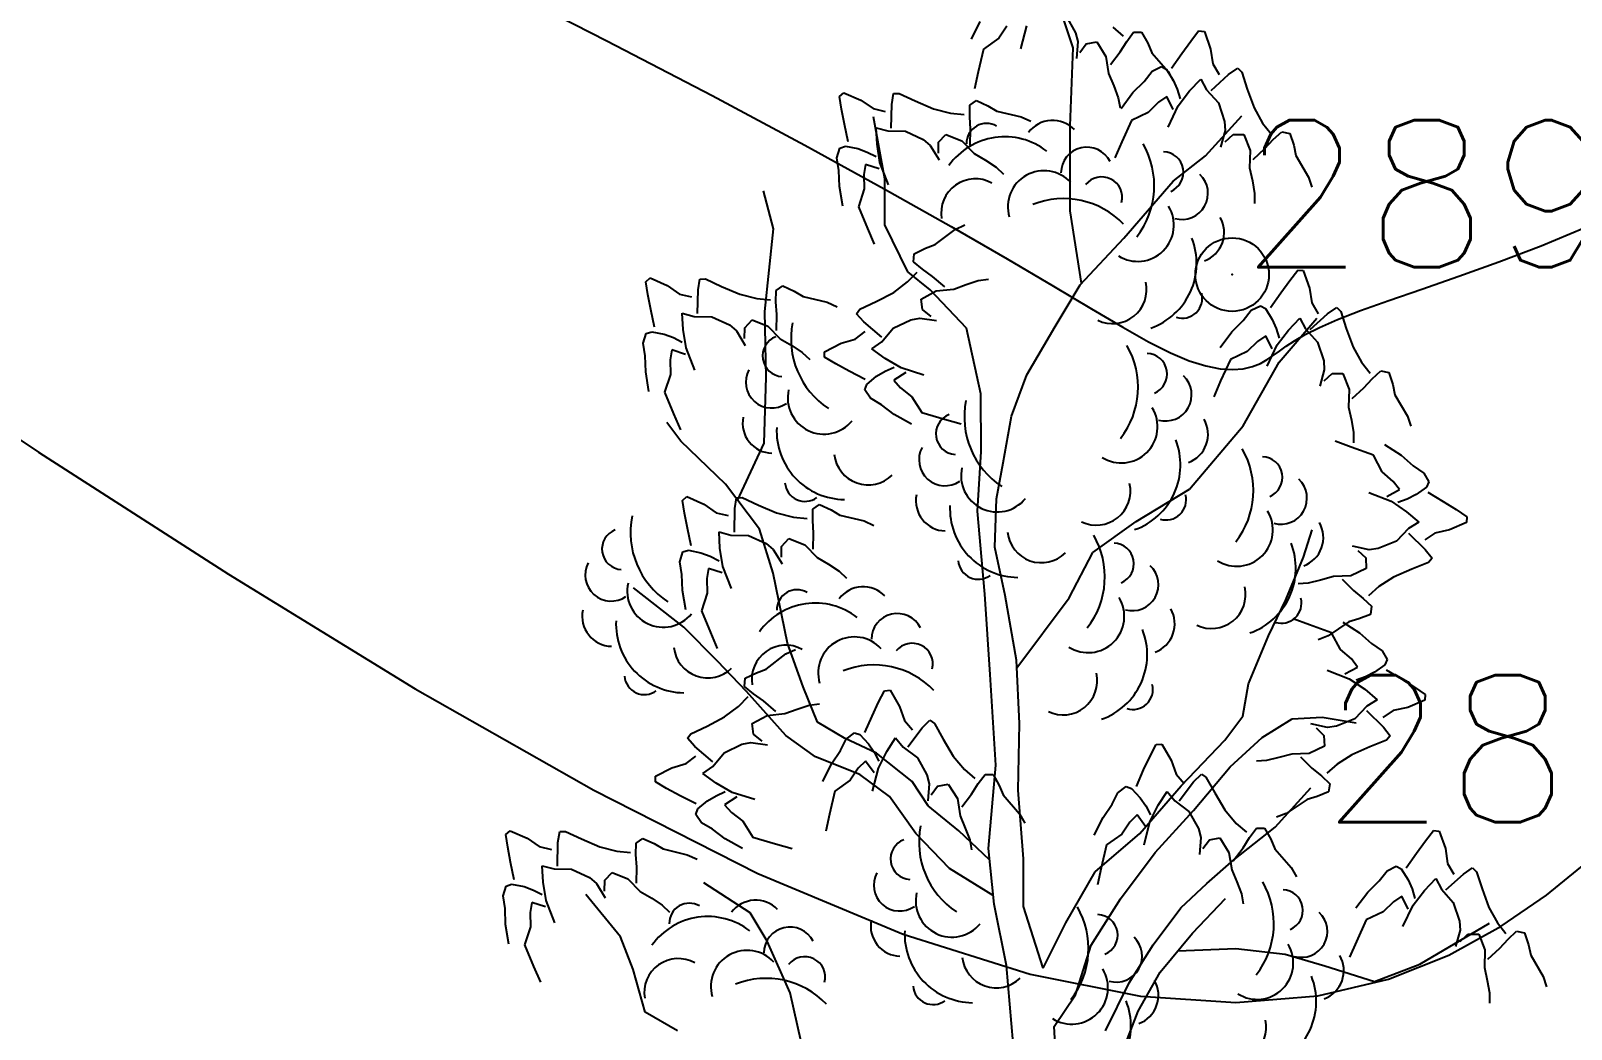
# Model space of a CAD drawing. Header units: millimetres. Extents: x 524954 to 526204, y 9523489 to 9524010.
# Drawn here: x 525861.98 to 525872.46, y 9523759.67 to 9523766.45 of the extents above; entities that cross this region are included whole.
import ezdxf
from ezdxf.enums import TextEntityAlignment as Align

# ---------------------------------------------------------------- set-up
doc = ezdxf.new("R2010")
doc.units = ezdxf.units.MM
doc.header["$PDMODE"] = 32
doc.header["$PDSIZE"] = 0.5
doc.linetypes.add('ACAD_ISO12W100', pattern=[21, 12, -3, 0, -3, 0, -3])
for name, color, linetype in [('Arbre', 34, 'ACAD_ISO12W100'), ('CN_01_00', 3, 'Continuous'), ('CN_02_00', 4, 'Continuous'), ('TopoAlt', 3, 'Continuous'), ('TOPOJIS', 7, 'Continuous')]:
    doc.layers.add(name, color=color, linetype=linetype)
doc.styles.add('Simplex 1.0', font='Simplex.shx', dxfattribs={"width": 0.99, "height": 1})

# ---------------------------------------------------------------- blocks, each defined once
blk = doc.blocks.new('TCPOINT M')
at = {"color": 0}
blk.add_point((0, 0), dxfattribs=at)
at = {"layer": 'TopoAlt', "style": 'Simplex 1.0', "width": 0.99}
blk.add_attdef('ALT', (0.15, 0.15), '', height=1, dxfattribs=at)
blk = doc.blocks.new('v088')
at = {"linetype": 'Continuous'}
for p, q in [((0.29, 11.722), (0.197, 12)), ((0.27, 11.193), (0.29, 11.722)), ((-0.991, 10.831), (-1.069, 11.252)), ((1.188, 10.988), (1.437, 11.261)), ((0.269, 10.614), (0.27, 11.193)), ((0.968, 10.816), (1.188, 10.988)), ((-0.991, 10.52), (-0.991, 10.831)), ((0.634, 10.429), (0.968, 10.816)), ((-1.749, 10.491), (-1.817, 10.751)), ((0.345, 10.122), (0.269, 10.614)), ((-1.806, 9.931), (-1.749, 10.491)), ((-0.835, 10.2), (-0.991, 10.52)), ((0.336, 10.112), (0.634, 10.429)), ((-0.683, 10.078), (-0.835, 10.2)), ((-0.435, 9.816), (-0.683, 10.078)), ((0.168, 9.829), (0.336, 10.112)), ((-1.797, 9.483), (-1.806, 9.931)), ((1.69, 9.587), (1.945, 9.885)), ((-0.339, 9.37), (-0.435, 9.816)), ((-0.025, 9.501), (0.168, 9.829)), ((1.444, 9.153), (1.69, 9.587)), ((-1.812, 9.035), (-1.797, 9.483)), ((-0.131, 9.219), (-0.025, 9.501)), ((-0.337, 8.979), (-0.339, 9.37)), ((-0.186, 8.901), (-0.131, 9.219)), ((-2.378, 9.048), (-2.474, 9.177)), ((1.08, 8.722), (1.444, 9.153)), ((-2.074, 8.756), (-2.378, 9.048)), ((-1.992, 8.647), (-1.812, 9.035)), ((-0.36, 8.574), (-0.337, 8.979)), ((-0.231, 8.658), (-0.186, 8.901)), ((-1.843, 8.45), (-2.074, 8.756)), ((0.718, 8.503), (1.08, 8.722)), ((-0.243, 8.328), (-0.231, 8.658)), ((-0.311, 8.009), (-0.36, 8.574)), ((0.424, 8.292), (0.718, 8.503)), ((-1.75, 8.153), (-1.843, 8.45)), ((1.855, 8.26), (1.913, 8.447)), ((-0.174, 8), (-0.243, 8.328)), ((0.262, 7.984), (0.424, 8.292)), ((1.736, 7.971), (1.855, 8.26)), ((-1.653, 7.676), (-1.75, 8.153)), ((-2.358, 7.786), (-2.7, 8.052)), ((-0.274, 7.463), (-0.311, 8.009)), ((-0.096, 7.56), (-0.174, 8)), ((-0.093, 7.509), (0.262, 7.984)), ((1.617, 7.726), (1.736, 7.971)), ((-2.129, 7.554), (-2.358, 7.786)), ((-1.547, 7.38), (-1.653, 7.676)), ((1.481, 7.4), (1.617, 7.726)), ((-1.932, 7.347), (-2.129, 7.554)), ((-0.075, 7.131), (-0.096, 7.56)), ((-0.237, 6.848), (-0.274, 7.463)), ((-1.665, 7.048), (-1.932, 7.347)), ((-1.449, 7.14), (-1.547, 7.38)), ((1.442, 7.181), (1.481, 7.4)), ((-1.266, 7.031), (-1.449, 7.14)), ((-0.084, 6.677), (-0.075, 7.131)), ((1.321, 7.017), (1.442, 7.181)), ((1.575, 7.035), (1.778, 7.163)), ((1.778, 7.163), (1.983, 7.174)), ((1.983, 7.174), (2.214, 7.135)), ((-1.463, 6.903), (-1.665, 7.048)), ((-1.047, 6.93), (-1.266, 7.031)), ((1.023, 6.706), (1.321, 7.017)), ((1.356, 6.837), (1.575, 7.035)), ((-0.806, 6.736), (-1.047, 6.93)), ((-1.162, 6.785), (-1.463, 6.903)), ((-0.287, 6.281), (-0.237, 6.848)), ((1.107, 6.54), (1.356, 6.837)), ((-0.96, 6.634), (-1.162, 6.785)), ((-0.697, 6.571), (-0.806, 6.736)), ((0.743, 6.383), (1.023, 6.706)), ((-0.78, 6.382), (-0.96, 6.634)), ((-0.049, 6.211), (-0.084, 6.677)), ((1.663, 6.427), (1.906, 6.693)), ((-0.488, 6.401), (-0.697, 6.571)), ((0.846, 6.255), (1.107, 6.54)), ((-0.279, 6.204), (-0.488, 6.401)), ((1.381, 6.204), (1.663, 6.427)), ((-0.551, 6.145), (-0.78, 6.382)), ((0.438, 6.122), (0.743, 6.383)), ((-0.248, 5.902), (-0.287, 6.281)), ((-0.049, 5.888), (-0.049, 6.211)), ((0.61, 5.939), (0.846, 6.255)), ((1.198, 6.044), (1.381, 6.204)), ((-0.254, 5.961), (-0.551, 6.145)), ((0.24, 5.776), (0.438, 6.122)), ((-1.907, 5.843), (-2.222, 6.048)), ((1.021, 5.879), (1.198, 6.044)), ((-2.787, 5.681), (-3.023, 5.969)), ((-0.165, 5.487), (-0.248, 5.902)), ((0.085, 5.468), (-0.049, 5.888)), ((0.411, 5.624), (0.61, 5.939)), ((0.834, 5.626), (1.021, 5.879)), ((1.1, 5.706), (1.325, 5.941)), ((-1.791, 5.652), (-1.907, 5.843)), ((0.085, 5.468), (0.24, 5.776)), ((2.646, 5.496), (3.119, 5.774)), ((-2.701, 5.459), (-2.787, 5.681)), ((0.881, 5.441), (1.1, 5.706)), ((-1.635, 5.301), (-1.791, 5.652)), ((0.306, 5.286), (0.411, 5.624)), ((0.671, 5.368), (0.834, 5.626)), ((1.001, 5.586), (1.394, 5.601)), ((1.394, 5.601), (1.731, 5.564)), ((1.731, 5.564), (2, 5.483)), ((-2.621, 5.169), (-2.701, 5.459)), ((-0.107, 4.829), (-0.165, 5.487)), ((2, 5.483), (2.338, 5.378)), ((2.338, 5.378), (2.646, 5.496)), ((0.51, 5.041), (0.671, 5.368)), ((0.731, 5.176), (0.881, 5.441)), ((-1.559, 4.967), (-1.635, 5.301)), ((0.161, 5.071), (0.306, 5.286)), ((-2.4, 5.043), (-2.621, 5.169)), ((0.619, 4.888), (0.731, 5.176)), ((0.172, 4.872), (0.161, 5.071))]:
    blk.add_line(p, q, dxfattribs=at)
at = {"color": 3, "linetype": 'Continuous'}
for p, q in [((0.24, 11.942), (0.305, 11.825)), ((-0.403, 11.78), (-0.344, 11.901)), ((-0.162, 11.869), (-0.217, 11.788)), ((-0.066, 11.715), (-0.025, 11.872)), ((0.56, 11.862), (0.63, 11.801)), ((1.089, 11.768), (1.142, 11.837)), ((1.142, 11.837), (1.181, 11.833)), ((-0.217, 11.788), (-0.32, 11.714)), ((0.305, 11.825), (0.32, 11.765)), ((0.32, 11.765), (0.311, 11.65)), ((0.334, 11.69), (0.378, 11.749)), ((0.378, 11.749), (0.45, 11.762)), ((0.45, 11.762), (0.511, 11.664)), ((0.608, 11.694), (0.653, 11.766)), ((0.653, 11.766), (0.699, 11.829)), ((0.699, 11.829), (0.754, 11.828)), ((0.754, 11.828), (0.796, 11.754)), ((0.796, 11.754), (0.824, 11.689)), ((1.027, 11.683), (1.089, 11.768)), ((1.181, 11.833), (1.223, 11.714)), ((-0.32, 11.714), (-0.357, 11.558)), ((0.511, 11.664), (0.53, 11.547)), ((0.542, 11.608), (0.608, 11.694)), ((0.824, 11.689), (0.934, 11.561)), ((0.958, 11.583), (1.027, 11.683)), ((1.223, 11.714), (1.239, 11.614)), ((-0.357, 11.558), (-0.382, 11.444)), ((0.53, 11.547), (0.565, 11.463)), ((0.773, 11.494), (0.827, 11.564)), ((0.827, 11.564), (0.889, 11.595)), ((0.889, 11.595), (0.923, 11.575)), ((0.923, 11.575), (0.969, 11.502)), ((0.934, 11.561), (0.97, 11.497)), ((1.227, 11.433), (1.346, 11.541)), ((1.239, 11.614), (1.281, 11.541)), ((1.346, 11.541), (1.408, 11.583)), ((1.408, 11.583), (1.435, 11.556)), ((1.435, 11.556), (1.473, 11.441)), ((-1.299, 11.392), (-1.27, 11.417)), ((-1.27, 11.417), (-1.154, 11.366)), ((0.565, 11.463), (0.596, 11.383)), ((0.615, 11.31), (0.696, 11.418)), ((0.696, 11.418), (0.773, 11.494)), ((0.969, 11.502), (0.996, 11.441)), ((0.996, 11.441), (1.016, 11.375)), ((1.004, 11.329), (1.081, 11.429)), ((1.081, 11.429), (1.158, 11.51)), ((1.158, 11.51), (1.196, 11.437)), ((1.196, 11.437), (1.277, 11.348)), ((1.473, 11.441), (1.519, 11.314)), ((-1.285, 11.305), (-1.299, 11.392)), ((-1.154, 11.366), (-1.07, 11.309)), ((-0.947, 11.176), (-0.943, 11.337)), ((-0.943, 11.337), (-0.932, 11.411)), ((-0.932, 11.411), (-0.894, 11.412)), ((-0.894, 11.412), (-0.784, 11.361)), ((-0.784, 11.361), (-0.66, 11.307)), ((-0.413, 11.333), (-0.367, 11.365)), ((-0.413, 11.254), (-0.413, 11.333)), ((-0.367, 11.365), (-0.29, 11.329)), ((-0.29, 11.329), (-0.229, 11.292)), ((0.596, 11.383), (0.609, 11.315)), ((0.869, 11.352), (0.8, 11.283)), ((0.927, 11.391), (0.869, 11.352)), ((0.969, 11.302), (0.927, 11.391)), ((0.935, 11.183), (1.004, 11.329)), ((1.277, 11.348), (1.319, 11.221)), ((1.519, 11.314), (1.577, 11.21)), ((-1.266, 11.203), (-1.285, 11.305)), ((-1.07, 11.309), (-0.988, 11.29)), ((-0.66, 11.307), (-0.544, 11.278)), ((-0.544, 11.278), (-0.452, 11.27)), ((-0.408, 11.17), (-0.413, 11.254)), ((-0.229, 11.292), (-0.065, 11.254)), ((-0.065, 11.254), (0.001, 11.223)), ((0.685, 11.229), (0.619, 11.083)), ((0.8, 11.283), (0.685, 11.229)), ((1.319, 11.221), (1.323, 11.16)), ((1.577, 11.21), (1.635, 11.137)), ((-1.241, 11.084), (-1.266, 11.203)), ((-1.05, 11.179), (-0.971, 11.157)), ((-1.044, 11.067), (-1.05, 11.179)), ((-0.971, 11.157), (-0.851, 11.155)), ((-0.851, 11.155), (-0.73, 11.098)), ((-0.626, 11.08), (-0.576, 11.133)), ((-0.576, 11.133), (-0.468, 11.09)), ((-0.41, 11.061), (-0.408, 11.17)), ((1.323, 11.16), (1.292, 11.048)), ((1.323, 11.083), (1.377, 11.133)), ((1.377, 11.133), (1.45, 11.133)), ((1.45, 11.133), (1.492, 11.025)), ((1.65, 11.098), (1.708, 11.152)), ((1.708, 11.152), (1.762, 11.141)), ((1.762, 11.141), (1.789, 11.06)), ((-1.317, 10.975), (-1.297, 11.041)), ((-1.297, 11.041), (-1.259, 11.053)), ((-1.259, 11.053), (-1.174, 11.037)), ((-1.174, 11.037), (-1.111, 11.014)), ((-1.111, 11.014), (-1.05, 10.983)), ((-1.024, 10.943), (-1.044, 11.067)), ((-0.73, 11.098), (-0.682, 11.059)), ((-0.682, 11.059), (-0.622, 10.96)), ((-0.626, 11.006), (-0.626, 11.08)), ((-0.468, 11.09), (-0.384, 11.005)), ((-0.384, 11.005), (-0.307, 10.958)), ((0.619, 11.083), (0.573, 10.975)), ((1.492, 11.025), (1.489, 10.906)), ((1.512, 10.964), (1.592, 11.037)), ((1.592, 11.037), (1.65, 11.098)), ((1.789, 11.06), (1.804, 10.991)), ((-1.303, 10.889), (-1.317, 10.975)), ((-1.122, 10.929), (-1.134, 10.861)), ((-1.029, 10.899), (-1.122, 10.929)), ((-0.966, 10.792), (-1.024, 10.943)), ((-0.307, 10.958), (-0.234, 10.911)), ((-0.234, 10.911), (-0.184, 10.864)), ((1.489, 10.906), (1.508, 10.818)), ((1.804, 10.991), (1.889, 10.844)), ((-1.3, 10.78), (-1.303, 10.889)), ((-1.134, 10.861), (-1.131, 10.763)), ((1.508, 10.818), (1.523, 10.733)), ((1.889, 10.844), (1.912, 10.775)), ((-1.277, 10.647), (-1.3, 10.78)), ((-1.131, 10.763), (-1.171, 10.642)), ((1.523, 10.733), (1.523, 10.664)), ((-1.171, 10.642), (-1.109, 10.494)), ((-1.109, 10.494), (-1.063, 10.387)), ((-0.648, 10.385), (-0.514, 10.488)), ((-0.514, 10.488), (-0.448, 10.519)), ((-0.715, 10.36), (-0.648, 10.385)), ((-0.796, 10.268), (-0.791, 10.323)), ((-0.735, 10.218), (-0.796, 10.268)), ((-0.791, 10.323), (-0.715, 10.36)), ((-0.836, 10.131), (-0.771, 10.198)), ((-0.666, 10.169), (-0.735, 10.218)), ((-0.583, 10.098), (-0.666, 10.169)), ((1.762, 10.142), (1.816, 10.212)), ((1.816, 10.212), (1.854, 10.208)), ((1.854, 10.208), (1.896, 10.089)), ((-2.616, 10.132), (-2.587, 10.158)), ((-2.603, 10.046), (-2.616, 10.132)), ((-2.587, 10.158), (-2.471, 10.107)), ((-2.471, 10.107), (-2.388, 10.049)), ((-2.264, 9.917), (-2.261, 10.077)), ((-2.261, 10.077), (-2.249, 10.151)), ((-2.249, 10.151), (-2.211, 10.152)), ((-2.211, 10.152), (-2.101, 10.101)), ((-2.101, 10.101), (-1.977, 10.047)), ((-1.731, 9.995), (-1.73, 10.074)), ((-1.73, 10.074), (-1.685, 10.105)), ((-1.685, 10.105), (-1.608, 10.069)), ((-1.608, 10.069), (-1.547, 10.033)), ((-1.051, 9.998), (-0.931, 10.06)), ((-0.931, 10.06), (-0.836, 10.131)), ((-0.743, 10.015), (-0.642, 10.071)), ((-0.642, 10.071), (-0.523, 10.083)), ((-0.523, 10.083), (-0.438, 10.113)), ((-0.438, 10.113), (-0.356, 10.14)), ((-0.356, 10.14), (-0.287, 10.149)), ((1.631, 9.958), (1.7, 10.058)), ((1.7, 10.058), (1.762, 10.142)), ((1.896, 10.089), (1.912, 9.989)), ((-2.583, 9.943), (-2.603, 10.046)), ((-2.388, 10.049), (-2.306, 10.03)), ((-1.977, 10.047), (-1.862, 10.018)), ((-1.862, 10.018), (-1.769, 10.01)), ((-1.725, 9.911), (-1.731, 9.995)), ((-1.547, 10.033), (-1.382, 9.994)), ((-1.382, 9.994), (-1.316, 9.963)), ((-1.161, 9.945), (-1.051, 9.998)), ((-0.734, 9.943), (-0.743, 10.015)), ((1.5, 9.939), (1.562, 9.969)), ((1.562, 9.969), (1.596, 9.95)), ((1.596, 9.95), (1.643, 9.877)), ((1.912, 9.989), (1.954, 9.915)), ((2.019, 9.915), (2.081, 9.958)), ((2.081, 9.958), (2.108, 9.931)), ((-2.558, 9.824), (-2.583, 9.943)), ((-2.368, 9.919), (-2.288, 9.897)), ((-2.362, 9.808), (-2.368, 9.919)), ((-2.288, 9.897), (-2.168, 9.895)), ((-2.168, 9.895), (-2.047, 9.839)), ((-1.943, 9.82), (-1.893, 9.873)), ((-1.893, 9.873), (-1.786, 9.83)), ((-1.728, 9.802), (-1.725, 9.911)), ((-1.184, 9.915), (-1.161, 9.945)), ((-1.134, 9.859), (-1.184, 9.915)), ((-1.012, 9.755), (-1.134, 9.859)), ((-0.934, 9.816), (-0.814, 9.874)), ((-0.814, 9.874), (-0.753, 9.886)), ((-0.753, 9.886), (-0.639, 9.87)), ((-0.677, 9.896), (-0.734, 9.943)), ((1.369, 9.792), (1.446, 9.869)), ((1.446, 9.869), (1.5, 9.939)), ((1.643, 9.877), (1.669, 9.815)), ((1.754, 9.804), (1.831, 9.885)), ((1.831, 9.885), (1.869, 9.812)), ((1.9, 9.808), (2.019, 9.915)), ((2.108, 9.931), (2.146, 9.815)), ((-2.634, 9.715), (-2.614, 9.781)), ((-2.614, 9.781), (-2.576, 9.793)), ((-2.576, 9.793), (-2.492, 9.777)), ((-2.492, 9.777), (-2.428, 9.754)), ((-2.428, 9.754), (-2.368, 9.723)), ((-2.342, 9.683), (-2.362, 9.808)), ((-2.047, 9.839), (-2, 9.799)), ((-2, 9.799), (-1.94, 9.7)), ((-1.944, 9.746), (-1.943, 9.82)), ((-1.786, 9.83), (-1.702, 9.745)), ((-1.702, 9.745), (-1.624, 9.699)), ((-1.289, 9.715), (-1.192, 9.743)), ((-1.192, 9.743), (-1.125, 9.794)), ((-1.011, 9.724), (-0.934, 9.816)), ((1.289, 9.685), (1.369, 9.792)), ((1.6, 9.765), (1.542, 9.727)), ((1.643, 9.677), (1.6, 9.765)), ((1.669, 9.815), (1.689, 9.75)), ((1.677, 9.704), (1.754, 9.804)), ((1.869, 9.812), (1.95, 9.723)), ((2.146, 9.815), (2.193, 9.689)), ((-2.621, 9.629), (-2.634, 9.715)), ((-2.439, 9.669), (-2.451, 9.601)), ((-2.346, 9.639), (-2.439, 9.669)), ((-2.283, 9.532), (-2.342, 9.683)), ((-1.624, 9.699), (-1.552, 9.652)), ((-1.552, 9.652), (-1.502, 9.604)), ((-1.402, 9.657), (-1.289, 9.715)), ((-1.401, 9.619), (-1.402, 9.657)), ((-1.079, 9.676), (-1.011, 9.724)), ((-0.989, 9.611), (-1.079, 9.676)), ((1.473, 9.658), (1.358, 9.604)), ((1.542, 9.727), (1.473, 9.658)), ((1.608, 9.558), (1.677, 9.704)), ((1.95, 9.723), (1.993, 9.596)), ((2.193, 9.689), (2.25, 9.585)), ((-2.617, 9.52), (-2.621, 9.629)), ((-2.451, 9.601), (-2.448, 9.503)), ((-1.325, 9.574), (-1.401, 9.619)), ((-1.233, 9.524), (-1.325, 9.574)), ((-0.88, 9.547), (-0.989, 9.611)), ((-0.989, 9.525), (-0.927, 9.553)), ((-0.726, 9.498), (-0.88, 9.547)), ((1.358, 9.604), (1.292, 9.458)), ((1.996, 9.535), (1.966, 9.423)), ((1.993, 9.596), (1.996, 9.535)), ((2.25, 9.585), (2.308, 9.512)), ((-2.595, 9.387), (-2.617, 9.52)), ((-2.448, 9.503), (-2.488, 9.382)), ((-1.125, 9.469), (-1.233, 9.524)), ((-1.128, 9.398), (-1.113, 9.435)), ((-1.113, 9.435), (-1.047, 9.49)), ((-1.047, 9.49), (-0.989, 9.525)), ((-0.848, 9.516), (-0.931, 9.463)), ((-0.931, 9.463), (-0.885, 9.411)), ((1.292, 9.458), (1.246, 9.35)), ((1.996, 9.458), (2.05, 9.508)), ((2.05, 9.508), (2.123, 9.508)), ((2.123, 9.508), (2.166, 9.4)), ((2.266, 9.412), (2.323, 9.473)), ((2.323, 9.473), (2.381, 9.527)), ((2.381, 9.527), (2.435, 9.515)), ((2.435, 9.515), (2.462, 9.435)), ((2.462, 9.435), (2.477, 9.365)), ((-2.488, 9.382), (-2.427, 9.234)), ((-1.089, 9.341), (-1.128, 9.398)), ((-1.014, 9.297), (-1.089, 9.341)), ((-0.885, 9.411), (-0.807, 9.351)), ((-0.807, 9.351), (-0.739, 9.244)), ((2.166, 9.4), (2.162, 9.281)), ((2.185, 9.338), (2.266, 9.412)), ((2.477, 9.365), (2.562, 9.219)), ((-2.427, 9.234), (-2.38, 9.127)), ((-0.927, 9.231), (-1.014, 9.297)), ((-0.81, 9.165), (-0.927, 9.231)), ((-0.739, 9.244), (-0.586, 9.198)), ((2.162, 9.281), (2.181, 9.192)), ((2.562, 9.219), (2.585, 9.15)), ((-0.586, 9.198), (-0.473, 9.166)), ((2.181, 9.192), (2.196, 9.108)), ((2.18, 9.009), (2.07, 9.048)), ((2.33, 8.953), (2.18, 9.009)), ((2.196, 9.108), (2.196, 9.038)), ((2.406, 9.027), (2.519, 8.953)), ((2.391, 8.841), (2.33, 8.953)), ((2.519, 8.953), (2.601, 8.881)), ((2.465, 8.776), (2.391, 8.841)), ((2.601, 8.881), (2.673, 8.832)), ((2.673, 8.832), (2.708, 8.773)), ((2.3, 8.701), (2.45, 8.641)), ((2.421, 8.673), (2.507, 8.721)), ((2.507, 8.721), (2.465, 8.776)), ((2.691, 8.737), (2.621, 8.686)), ((2.708, 8.773), (2.691, 8.737)), ((2.701, 8.703), (2.805, 8.64)), ((-2.366, 8.647), (-2.337, 8.672)), ((-2.353, 8.56), (-2.366, 8.647)), ((-2.337, 8.672), (-2.221, 8.621)), ((-2.221, 8.621), (-2.138, 8.563)), ((-2.014, 8.431), (-2.011, 8.592)), ((-2.011, 8.592), (-1.999, 8.665)), ((-1.999, 8.665), (-1.961, 8.666)), ((-1.961, 8.666), (-1.851, 8.615)), ((-1.851, 8.615), (-1.727, 8.562)), ((-1.481, 8.509), (-1.48, 8.588)), ((-1.48, 8.588), (-1.435, 8.619)), ((-1.435, 8.619), (-1.357, 8.583)), ((2.45, 8.641), (2.555, 8.57)), ((2.561, 8.655), (2.497, 8.632)), ((2.621, 8.686), (2.561, 8.655)), ((2.805, 8.64), (2.893, 8.584)), ((-2.333, 8.457), (-2.353, 8.56)), ((-2.138, 8.563), (-2.056, 8.544)), ((-1.727, 8.562), (-1.612, 8.532)), ((-1.612, 8.532), (-1.519, 8.524)), ((-1.475, 8.425), (-1.481, 8.509)), ((-1.357, 8.583), (-1.297, 8.547)), ((-1.297, 8.547), (-1.132, 8.508)), ((-1.132, 8.508), (-1.066, 8.477)), ((2.555, 8.57), (2.64, 8.498)), ((2.64, 8.498), (2.57, 8.455)), ((2.964, 8.496), (2.848, 8.446)), ((2.893, 8.584), (2.966, 8.534)), ((2.966, 8.534), (2.964, 8.496)), ((-2.308, 8.338), (-2.333, 8.457)), ((-2.118, 8.433), (-2.038, 8.411)), ((-2.112, 8.322), (-2.118, 8.433)), ((-2.038, 8.411), (-1.918, 8.409)), ((-1.918, 8.409), (-1.797, 8.353)), ((-1.693, 8.334), (-1.643, 8.387)), ((-1.643, 8.387), (-1.536, 8.344)), ((-1.478, 8.316), (-1.475, 8.425)), ((2.57, 8.455), (2.487, 8.369)), ((2.568, 8.425), (2.683, 8.312)), ((2.749, 8.424), (2.679, 8.378)), ((2.848, 8.446), (2.749, 8.424)), ((-2.384, 8.23), (-2.364, 8.296)), ((-2.364, 8.296), (-2.326, 8.308)), ((-2.326, 8.308), (-2.242, 8.291)), ((-2.242, 8.291), (-2.178, 8.268)), ((-2.092, 8.197), (-2.112, 8.322)), ((-1.797, 8.353), (-1.75, 8.313)), ((-1.75, 8.313), (-1.69, 8.215)), ((-1.694, 8.261), (-1.693, 8.334)), ((-1.536, 8.344), (-1.452, 8.259)), ((2.301, 8.311), (2.188, 8.335)), ((2.225, 8.306), (2.278, 8.256)), ((2.362, 8.319), (2.301, 8.311)), ((2.487, 8.369), (2.362, 8.319)), ((2.683, 8.312), (2.729, 8.254)), ((-2.371, 8.143), (-2.384, 8.23)), ((-2.189, 8.184), (-2.201, 8.115)), ((-2.096, 8.154), (-2.189, 8.184)), ((-2.178, 8.268), (-2.118, 8.237)), ((-2.033, 8.047), (-2.092, 8.197)), ((-1.452, 8.259), (-1.374, 8.213)), ((-1.374, 8.213), (-1.302, 8.166)), ((2.282, 8.183), (2.178, 8.134)), ((2.278, 8.256), (2.282, 8.183)), ((2.591, 8.179), (2.467, 8.125)), ((2.704, 8.225), (2.591, 8.179)), ((2.729, 8.254), (2.704, 8.225)), ((-2.367, 8.034), (-2.371, 8.143)), ((-2.201, 8.115), (-2.198, 8.017)), ((-1.302, 8.166), (-1.252, 8.118)), ((1.888, 8.085), (1.819, 8.08)), ((1.971, 8.105), (1.888, 8.085)), ((2.058, 8.13), (1.971, 8.105)), ((2.178, 8.134), (2.058, 8.13)), ((2.117, 8.111), (2.195, 8.035)), ((2.467, 8.125), (2.367, 8.061)), ((-2.345, 7.902), (-2.367, 8.034)), ((-2.198, 8.017), (-2.238, 7.897)), ((2.195, 8.035), (2.261, 7.981)), ((2.261, 7.981), (2.318, 7.927)), ((2.367, 8.061), (2.298, 7.999)), ((-2.238, 7.897), (-2.177, 7.749)), ((2.31, 7.872), (2.231, 7.841)), ((2.318, 7.927), (2.31, 7.872)), ((1.896, 7.802), (1.786, 7.841)), ((2.046, 7.746), (1.896, 7.802)), ((2.163, 7.821), (2.022, 7.727)), ((2.123, 7.82), (2.235, 7.746)), ((2.231, 7.841), (2.163, 7.821)), ((-2.177, 7.749), (-2.13, 7.641)), ((2.022, 7.727), (1.955, 7.7)), ((2.107, 7.634), (2.046, 7.746)), ((2.235, 7.746), (2.317, 7.675)), ((2.317, 7.675), (2.389, 7.625)), ((-1.797, 7.5), (-1.663, 7.603)), ((-1.663, 7.603), (-1.598, 7.634)), ((2.181, 7.57), (2.107, 7.634)), ((2.223, 7.514), (2.181, 7.57)), ((2.389, 7.625), (2.424, 7.566)), ((2.424, 7.566), (2.407, 7.53)), ((-1.945, 7.383), (-1.94, 7.438)), ((-1.94, 7.438), (-1.864, 7.475)), ((-1.864, 7.475), (-1.797, 7.5)), ((2.016, 7.494), (2.166, 7.434)), ((2.137, 7.467), (2.223, 7.514)), ((2.277, 7.448), (2.213, 7.425)), ((2.337, 7.479), (2.277, 7.448)), ((2.407, 7.53), (2.337, 7.479)), ((2.417, 7.496), (2.521, 7.433)), ((-1.884, 7.333), (-1.945, 7.383)), ((-1.815, 7.284), (-1.884, 7.333)), ((-1.034, 7.275), (-0.994, 7.353)), ((-0.994, 7.353), (-0.955, 7.356)), ((-0.955, 7.356), (-0.891, 7.247)), ((2.166, 7.434), (2.271, 7.363)), ((2.271, 7.363), (2.357, 7.292)), ((2.521, 7.433), (2.609, 7.377)), ((2.609, 7.377), (2.682, 7.328)), ((-2.081, 7.175), (-1.985, 7.246)), ((-1.985, 7.246), (-1.92, 7.313)), ((-1.732, 7.213), (-1.815, 7.284)), ((-1.672, 7.198), (-1.587, 7.228)), ((-1.587, 7.228), (-1.505, 7.255)), ((-1.505, 7.255), (-1.436, 7.264)), ((-1.078, 7.18), (-1.034, 7.275)), ((-0.891, 7.247), (-0.858, 7.151)), ((2.286, 7.249), (2.203, 7.162)), ((2.357, 7.292), (2.286, 7.249)), ((2.564, 7.239), (2.465, 7.218)), ((2.68, 7.289), (2.564, 7.239)), ((2.682, 7.328), (2.68, 7.289)), ((-2.2, 7.113), (-2.081, 7.175)), ((-1.892, 7.13), (-1.791, 7.186)), ((-1.883, 7.058), (-1.892, 7.13)), ((-1.791, 7.186), (-1.672, 7.198)), ((-1.128, 7.069), (-1.078, 7.18)), ((-0.858, 7.151), (-0.802, 7.088)), ((-0.738, 7.1), (-0.686, 7.153)), ((-0.686, 7.153), (-0.654, 7.131)), ((-0.654, 7.131), (-0.595, 7.025)), ((2.018, 7.104), (1.904, 7.128)), ((2.203, 7.162), (2.079, 7.112)), ((2.284, 7.218), (2.399, 7.105)), ((2.465, 7.218), (2.395, 7.171)), ((-2.333, 7.03), (-2.31, 7.06)), ((-2.283, 6.974), (-2.333, 7.03)), ((-2.31, 7.06), (-2.2, 7.113)), ((-1.826, 7.011), (-1.883, 7.058)), ((-1.293, 6.947), (-1.253, 7.025)), ((-1.253, 7.025), (-1.198, 7.067)), ((-1.198, 7.067), (-1.16, 7.055)), ((-1.16, 7.055), (-1.101, 6.992)), ((-0.978, 6.941), (-0.918, 7.034)), ((-0.918, 7.034), (-0.866, 6.97)), ((-0.835, 6.972), (-0.738, 7.1)), ((-0.595, 7.025), (-0.526, 6.909)), ((1.941, 7.1), (1.994, 7.049)), ((1.994, 7.049), (1.999, 6.976)), ((2.079, 7.112), (2.018, 7.104)), ((2.42, 7.018), (2.307, 6.972)), ((2.399, 7.105), (2.445, 7.047)), ((2.445, 7.047), (2.42, 7.018)), ((-2.161, 6.87), (-2.283, 6.974)), ((-2.161, 6.839), (-2.083, 6.931)), ((-2.083, 6.931), (-1.963, 6.989)), ((-1.963, 6.989), (-1.902, 7.001)), ((-1.902, 7.001), (-1.788, 6.985)), ((-1.354, 6.857), (-1.293, 6.947)), ((-1.101, 6.992), (-1.063, 6.936)), ((-1.063, 6.936), (-1.032, 6.875)), ((-1.035, 6.828), (-0.978, 6.941)), ((-0.866, 6.97), (-0.77, 6.898)), ((0.813, 6.909), (0.853, 6.987)), ((0.853, 6.987), (0.891, 6.991)), ((0.891, 6.991), (0.955, 6.881)), ((1.775, 6.923), (1.688, 6.899)), ((1.894, 6.927), (1.775, 6.923)), ((1.999, 6.976), (1.894, 6.927)), ((2.184, 6.918), (2.084, 6.854)), ((2.307, 6.972), (2.184, 6.918)), ((-2.551, 6.772), (-2.439, 6.83)), ((-2.439, 6.83), (-2.342, 6.858)), ((-2.342, 6.858), (-2.275, 6.909)), ((-2.228, 6.791), (-2.161, 6.839)), ((-1.413, 6.737), (-1.354, 6.857)), ((-1.172, 6.826), (-1.227, 6.745)), ((-1.122, 6.874), (-1.172, 6.826)), ((-1.064, 6.795), (-1.122, 6.874)), ((-1.076, 6.671), (-1.035, 6.828)), ((-0.77, 6.898), (-0.705, 6.781)), ((-0.526, 6.909), (-0.45, 6.818)), ((-0.45, 6.818), (-0.379, 6.757)), ((0.719, 6.703), (0.768, 6.815)), ((0.768, 6.815), (0.813, 6.909)), ((0.955, 6.881), (0.989, 6.786)), ((1.604, 6.878), (1.535, 6.874)), ((1.688, 6.899), (1.604, 6.878)), ((1.834, 6.904), (1.912, 6.828)), ((1.912, 6.828), (1.977, 6.774)), ((2.084, 6.854), (2.014, 6.792)), ((-2.55, 6.734), (-2.551, 6.772)), ((-2.475, 6.689), (-2.55, 6.734)), ((-2.138, 6.726), (-2.228, 6.791)), ((-2.029, 6.662), (-2.138, 6.726)), ((-1.227, 6.745), (-1.33, 6.67)), ((-0.705, 6.781), (-0.69, 6.721)), ((-0.69, 6.721), (-0.699, 6.606)), ((-0.675, 6.646), (-0.632, 6.705)), ((-0.632, 6.705), (-0.56, 6.719)), ((-0.56, 6.719), (-0.498, 6.621)), ((-0.402, 6.651), (-0.357, 6.722)), ((-0.357, 6.722), (-0.31, 6.785)), ((-0.31, 6.785), (-0.255, 6.784)), ((-0.255, 6.784), (-0.214, 6.71)), ((-0.214, 6.71), (-0.186, 6.645)), ((0.989, 6.786), (1.044, 6.722)), ((1.011, 6.606), (1.108, 6.734)), ((1.108, 6.734), (1.161, 6.787)), ((1.161, 6.787), (1.192, 6.766)), ((1.192, 6.766), (1.252, 6.66)), ((1.977, 6.774), (2.034, 6.72)), ((2.034, 6.72), (2.026, 6.666)), ((-2.383, 6.639), (-2.475, 6.689)), ((-2.274, 6.584), (-2.383, 6.639)), ((-2.262, 6.55), (-2.196, 6.606)), ((-2.196, 6.606), (-2.138, 6.64)), ((-2.138, 6.64), (-2.076, 6.668)), ((-1.998, 6.632), (-2.08, 6.578)), ((-1.875, 6.613), (-2.029, 6.662)), ((-1.33, 6.67), (-1.367, 6.514)), ((-0.498, 6.621), (-0.48, 6.503)), ((-0.468, 6.564), (-0.402, 6.651)), ((-0.186, 6.645), (-0.075, 6.517)), ((0.554, 6.582), (0.594, 6.66)), ((0.594, 6.66), (0.649, 6.702)), ((0.649, 6.702), (0.686, 6.689)), ((0.686, 6.689), (0.745, 6.626)), ((0.745, 6.626), (0.783, 6.571)), ((0.868, 6.575), (0.929, 6.669)), ((0.929, 6.669), (0.98, 6.604)), ((0.98, 6.604), (1.076, 6.532)), ((1.252, 6.66), (1.321, 6.544)), ((1.879, 6.614), (1.738, 6.52)), ((1.947, 6.634), (1.879, 6.614)), ((2.026, 6.666), (1.947, 6.634)), ((-2.277, 6.513), (-2.262, 6.55)), ((-2.238, 6.456), (-2.277, 6.513)), ((-2.08, 6.578), (-2.034, 6.526)), ((-2.034, 6.526), (-1.957, 6.466)), ((-1.367, 6.514), (-1.392, 6.4)), ((-0.48, 6.503), (-0.444, 6.419)), ((-0.075, 6.517), (-0.04, 6.453)), ((0.493, 6.492), (0.554, 6.582)), ((0.724, 6.509), (0.675, 6.46)), ((0.782, 6.43), (0.724, 6.509)), ((0.783, 6.571), (0.814, 6.51)), ((0.811, 6.463), (0.868, 6.575)), ((1.076, 6.532), (1.141, 6.416)), ((1.321, 6.544), (1.397, 6.452)), ((1.738, 6.52), (1.671, 6.493)), ((-3.568, 6.377), (-3.539, 6.402)), ((-3.539, 6.402), (-3.423, 6.351)), ((-3.213, 6.322), (-3.201, 6.396)), ((-3.201, 6.396), (-3.163, 6.397)), ((-3.163, 6.397), (-3.053, 6.346)), ((-2.163, 6.412), (-2.238, 6.456)), ((-2.076, 6.346), (-2.163, 6.412)), ((-1.957, 6.466), (-1.888, 6.359)), ((-0.444, 6.419), (-0.414, 6.339)), ((0.433, 6.371), (0.493, 6.492)), ((0.675, 6.46), (0.62, 6.379)), ((0.771, 6.306), (0.811, 6.463)), ((1.141, 6.416), (1.157, 6.356)), ((1.397, 6.452), (1.467, 6.391)), ((1.489, 6.356), (1.536, 6.42)), ((1.536, 6.42), (1.591, 6.419)), ((1.591, 6.419), (1.633, 6.344)), ((2.685, 6.334), (2.739, 6.404)), ((2.739, 6.404), (2.777, 6.4)), ((2.777, 6.4), (2.82, 6.28)), ((-3.555, 6.29), (-3.568, 6.377)), ((-3.535, 6.188), (-3.555, 6.29)), ((-3.423, 6.351), (-3.34, 6.294)), ((-3.34, 6.294), (-3.258, 6.275)), ((-3.216, 6.161), (-3.213, 6.322)), ((-3.053, 6.346), (-2.929, 6.292)), ((-2.929, 6.292), (-2.814, 6.263)), ((-2.683, 6.24), (-2.682, 6.318)), ((-2.682, 6.318), (-2.637, 6.35)), ((-2.637, 6.35), (-2.56, 6.314)), ((-2.56, 6.314), (-2.499, 6.278)), ((-1.959, 6.28), (-2.076, 6.346)), ((-1.888, 6.359), (-1.735, 6.313)), ((-1.735, 6.313), (-1.622, 6.281)), ((-0.414, 6.339), (-0.401, 6.271)), ((0.516, 6.305), (0.479, 6.149)), ((0.62, 6.379), (0.516, 6.305)), ((1.157, 6.356), (1.147, 6.241)), ((1.171, 6.28), (1.215, 6.339)), ((1.215, 6.339), (1.286, 6.353)), ((1.286, 6.353), (1.348, 6.255)), ((1.378, 6.198), (1.444, 6.285)), ((1.444, 6.285), (1.489, 6.356)), ((1.633, 6.344), (1.661, 6.279)), ((2.623, 6.25), (2.685, 6.334)), ((-3.51, 6.069), (-3.535, 6.188)), ((-2.814, 6.263), (-2.721, 6.255)), ((-2.677, 6.155), (-2.683, 6.24)), ((-2.499, 6.278), (-2.334, 6.239)), ((-2.334, 6.239), (-2.268, 6.208)), ((1.348, 6.255), (1.367, 6.137)), ((1.661, 6.279), (1.771, 6.151)), ((2.554, 6.15), (2.623, 6.25)), ((2.82, 6.28), (2.835, 6.18)), ((2.835, 6.18), (2.877, 6.107)), ((-3.32, 6.164), (-3.24, 6.142)), ((-3.314, 6.053), (-3.32, 6.164)), ((-3.24, 6.142), (-3.121, 6.14)), ((-3.121, 6.14), (-2.999, 6.083)), ((-2.999, 6.083), (-2.952, 6.044)), ((-2.895, 6.065), (-2.845, 6.118)), ((-2.845, 6.118), (-2.738, 6.075)), ((-2.738, 6.075), (-2.654, 5.99)), ((-2.68, 6.046), (-2.677, 6.155)), ((0.479, 6.149), (0.454, 6.035)), ((1.367, 6.137), (1.402, 6.054)), ((1.771, 6.151), (1.807, 6.088)), ((2.37, 6.061), (2.423, 6.13)), ((2.423, 6.13), (2.485, 6.161)), ((2.485, 6.161), (2.52, 6.142)), ((2.52, 6.142), (2.566, 6.069)), ((2.677, 5.996), (2.754, 6.077)), ((2.754, 6.077), (2.793, 6.004)), ((2.823, 6), (2.943, 6.107)), ((2.943, 6.107), (3.004, 6.15)), ((3.004, 6.15), (3.031, 6.123)), ((3.031, 6.123), (3.07, 6.007)), ((-3.586, 5.96), (-3.566, 6.026)), ((-3.566, 6.026), (-3.528, 6.038)), ((-3.528, 6.038), (-3.444, 6.022)), ((-3.444, 6.022), (-3.38, 5.999)), ((-3.38, 5.999), (-3.32, 5.968)), ((-3.294, 5.928), (-3.314, 6.053)), ((-2.952, 6.044), (-2.892, 5.945)), ((-2.896, 5.991), (-2.895, 6.065)), ((-2.654, 5.99), (-2.576, 5.943)), ((1.402, 6.054), (1.433, 5.974)), ((1.433, 5.974), (1.446, 5.906)), ((2.212, 5.877), (2.293, 5.984)), ((2.293, 5.984), (2.37, 6.061)), ((2.566, 6.069), (2.593, 6.007)), ((2.593, 6.007), (2.612, 5.942)), ((2.6, 5.896), (2.677, 5.996)), ((2.793, 6.004), (2.873, 5.915)), ((3.07, 6.007), (3.116, 5.88)), ((-3.573, 5.874), (-3.586, 5.96)), ((-3.57, 5.765), (-3.573, 5.874)), ((-3.392, 5.914), (-3.403, 5.846)), ((-3.298, 5.884), (-3.392, 5.914)), ((-3.235, 5.777), (-3.294, 5.928)), ((-2.576, 5.943), (-2.504, 5.896)), ((-2.504, 5.896), (-2.454, 5.849)), ((2.466, 5.919), (2.396, 5.85)), ((2.523, 5.957), (2.466, 5.919)), ((2.566, 5.869), (2.523, 5.957)), ((2.531, 5.75), (2.6, 5.896)), ((2.873, 5.915), (2.916, 5.788)), ((3.116, 5.88), (3.173, 5.777)), ((-3.547, 5.632), (-3.57, 5.765)), ((-3.403, 5.846), (-3.4, 5.748)), ((2.281, 5.796), (2.216, 5.65)), ((2.396, 5.85), (2.281, 5.796)), ((2.916, 5.788), (2.92, 5.727)), ((3.173, 5.777), (3.231, 5.703)), ((-3.4, 5.748), (-3.44, 5.627)), ((2.92, 5.727), (2.889, 5.615)), ((2.92, 5.65), (2.973, 5.7)), ((2.973, 5.7), (3.047, 5.7)), ((3.047, 5.7), (3.089, 5.592)), ((3.189, 5.603), (3.247, 5.665)), ((3.247, 5.665), (3.304, 5.719)), ((3.304, 5.719), (3.358, 5.707)), ((3.358, 5.707), (3.385, 5.627)), ((-3.44, 5.627), (-3.379, 5.479)), ((2.216, 5.65), (2.169, 5.542)), ((3.089, 5.592), (3.085, 5.473)), ((3.108, 5.53), (3.189, 5.603)), ((3.385, 5.627), (3.4, 5.557)), ((3.4, 5.557), (3.485, 5.411)), ((-3.379, 5.479), (-3.332, 5.372)), ((3.085, 5.473), (3.104, 5.384)), ((3.104, 5.384), (3.12, 5.3)), ((3.485, 5.411), (3.508, 5.342)), ((3.12, 5.3), (3.12, 5.23))]:
    blk.add_line(p, q, dxfattribs=at)
for centre, major_axis, start_param, end_param in [((-0.3, 11.072), (0.0964, 0.0964), 0.254619, 2.377018), ((0.15, 11.024), (0.145, 0.145), 6.263619, 7.998733), ((-0.176, 10.651), (0.33, 0.33), 0.12682, 1.733702), ((0.383, 10.87), (-0.125, 0.125), 4.396235, 7.060094), ((0.275, 10.786), (0.4, 0.4), 4.836335, 6.022049), ((0.899, 10.876), (0.099, 0.099), 4.31771, 7.031286), ((0.091, 10.641), (0.174, 0.174), 6.236163, 8.918901), ((-0.376, 10.6), (0.164, 0.164), 0.282297, 2.520721), ((0.483, 10.705), (-0.099, 0.099), 3.680741, 6.394318), ((1.029, 10.733), (-0.125, 0.125), 2.081137, 4.744996), ((0.223, 10.132), (-0.4, 0.4), 4.689978, 5.875693), ((0.728, 10.517), (-0.174, 0.174), 1.793126, 4.475865), ((1.111, 10.467), (-0.145, 0.145), 2.713295, 4.448408), ((0.662, 10.258), (-0.33, 0.33), 2.69514, 4.302022), ((0.557, 10.08), (0.164, 0.164), 3.478918, 5.717341), ((1.031, 10.021), (0.0964, 0.0964), 3.62262, 5.745019), ((-1.063, 9.743), (0.4, 0.4), 2.158504, 3.344219), ((-1.682, 9.628), (-0.099, 0.099), -0.421529, 2.292047), ((0.165, 9.415), (0.4, 0.4), 4.836335, 6.022049), ((0.788, 9.505), (-0.099, 0.099), 2.746913, 5.46049), ((-1.76, 9.451), (-0.125, 0.125), 0.293965, 2.957824), ((0.918, 9.363), (0.125, 0.125), 3.651933, 6.315792), ((-1.405, 9.343), (0.174, 0.174), 2.133893, 4.816631), ((0.115, 9.214), (-0.4, 0.4), 0.587708, 1.773422), ((-0.504, 9.099), (0.099, 0.099), 1.149268, 3.862844), ((0.617, 9.147), (-0.174, 0.174), 1.793126, 4.475865), ((-1.753, 9.172), (-0.145, 0.145), 0.590553, 2.325666), ((-1.26, 9.119), (0.33, 0.33), 2.307735, 3.914618), ((1.001, 9.096), (-0.145, 0.145), 2.713295, 4.448408), ((0.552, 8.888), (-0.33, 0.33), 2.69514, 4.302022), ((-1.104, 8.984), (0.164, 0.164), 2.463212, 4.701636), ((-0.582, 8.923), (0.125, 0.125), 1.864761, 4.52862), ((0.949, 8.713), (-0.4, 0.4), 3.265538, 4.451253), ((1.572, 8.803), (0.099, 0.099), 4.31771, 7.031286), ((-0.227, 8.814), (0.174, 0.174), 2.133893, 4.816631), ((-1.534, 8.776), (0.0964, 0.0964), 2.435534, 4.557933), ((0.447, 8.71), (-0.164, 0.164), 1.908121, 4.146545), ((1.702, 8.661), (0.125, 0.125), 3.651933, 6.315792), ((-0.575, 8.644), (0.145, 0.145), 2.161349, 3.896462), ((-0.082, 8.59), (0.33, 0.33), 2.307735, 3.914618), ((0.921, 8.65), (0.0964, 0.0964), 3.62262, 5.745019), ((-2.155, 8.43), (0.4, 0.4), 2.158504, 3.344219), ((1.401, 8.445), (0.174, 0.174), 3.363922, 6.046661), ((1.785, 8.394), (-0.145, 0.145), 2.713295, 4.448408), ((-2.774, 8.316), (-0.099, 0.099), -0.421529, 2.292047), ((0.074, 8.455), (0.164, 0.164), 2.463212, 4.701636), ((-0.061, 8.127), (-0.4, 0.4), 3.265538, 4.451253), ((0.562, 8.217), (0.099, 0.099), 4.31771, 7.031286), ((1.336, 8.186), (-0.33, 0.33), 2.69514, 4.302022), ((-2.851, 8.139), (-0.125, 0.125), 0.293965, 2.957824), ((-0.356, 8.247), (0.0964, 0.0964), 2.435534, 4.557933), ((0.692, 8.074), (-0.125, 0.125), 2.081137, 4.744996), ((-2.497, 8.031), (0.174, 0.174), 2.133893, 4.816631), ((-1.464, 7.482), (0.33, 0.33), 0.12682, 1.733702), ((-1.589, 7.903), (0.0964, 0.0964), 0.254619, 2.377018), ((-1.138, 7.855), (-0.145, 0.145), 4.692823, 6.427936), ((0.391, 7.858), (0.174, 0.174), 3.363922, 6.046661), ((1.23, 8.008), (0.164, 0.164), 3.478918, 5.717341), ((1.705, 7.948), (-0.0964, 0.0964), 2.051824, 4.174223), ((-2.844, 7.86), (-0.145, 0.145), 0.590553, 2.325666), ((-0.906, 7.701), (0.125, 0.125), 5.967031, 8.63089), ((0.775, 7.808), (-0.145, 0.145), 2.713295, 4.448408), ((-2.352, 7.806), (0.33, 0.33), 2.307735, 3.914618), ((0.326, 7.599), (0.33, 0.33), 4.265936, 5.872819), ((-2.195, 7.672), (0.164, 0.164), 2.463212, 4.701636), ((-1.664, 7.431), (-0.164, 0.164), -1.288499, 0.949924), ((-1.198, 7.473), (-0.174, 0.174), 4.665366, 7.348105), ((-0.805, 7.536), (-0.099, 0.099), 3.680741, 6.394318), ((-1.066, 6.963), (-0.4, 0.4), 4.689978, 5.875693), ((-2.625, 7.463), (0.0964, 0.0964), 2.435534, 4.557933), ((0.221, 7.421), (0.164, 0.164), 3.478918, 5.717341), ((0.695, 7.362), (-0.0964, 0.0964), 2.051824, 4.174223), ((-0.193, 6.324), (-0.4, 0.4), 0.587708, 1.773422), ((-0.812, 6.21), (-0.099, 0.099), -0.421529, 2.292047), ((-0.89, 6.033), (0.125, 0.125), 1.864761, 4.52862), ((-0.535, 5.925), (0.174, 0.174), 2.133893, 4.816631), ((1.088, 5.771), (-0.4, 0.4), 3.265538, 4.451253), ((1.711, 5.861), (0.099, 0.099), 4.31771, 7.031286), ((-2.32, 5.773), (0.0964, 0.0964), 0.254619, 2.377018), ((-1.869, 5.725), (0.145, 0.145), 6.263619, 7.998733), ((-0.172, 5.602), (0.4, 0.4), 4.836335, 6.022049), ((-2.195, 5.352), (0.33, 0.33), 0.12682, 1.733702), ((-1.637, 5.571), (-0.125, 0.125), 4.396235, 7.060094), ((-0.882, 5.754), (-0.145, 0.145), 0.590553, 2.325666), ((0.452, 5.692), (0.099, 0.099), 4.31771, 7.031286), ((1.841, 5.718), (-0.125, 0.125), 2.081137, 4.744996), ((-0.39, 5.7), (0.33, 0.33), 2.307735, 3.914618), ((0.582, 5.55), (0.125, 0.125), 3.651933, 6.315792), ((-1.928, 5.343), (0.174, 0.174), 6.236163, 8.918901), ((-1.536, 5.406), (0.099, 0.099), 5.251538, 7.965114), ((1.54, 5.502), (0.174, 0.174), 3.363922, 6.046661), ((1.924, 5.452), (-0.145, 0.145), 2.713295, 4.448408), ((-2.395, 5.301), (-0.164, 0.164), -1.288499, 0.949924), ((-0.234, 5.566), (-0.164, 0.164), 0.892416, 3.130839), ((0.28, 5.334), (0.174, 0.174), 3.363922, 6.046661), ((-1.797, 4.833), (0.4, 0.4), 6.260774, 7.446489), ((-0.663, 5.357), (0.0964, 0.0964), 2.435534, 4.557933), ((0.664, 5.283), (-0.145, 0.145), 2.713295, 4.448408), ((1.475, 5.243), (0.33, 0.33), 4.265936, 5.872819), ((0.215, 5.075), (-0.33, 0.33), 2.69514, 4.302022), ((1.37, 5.065), (-0.164, 0.164), 1.908121, 4.146545)]:
    blk.add_ellipse(centre, major_axis=major_axis, ratio=1, start_param=start_param, end_param=end_param, dxfattribs=at)

msp = doc.modelspace()

# ---------------------------------------------------------------- linework, layer by layer
at = {"layer": 'CN_01_00', "elevation": 289, "flags": 128}
msp.add_lwpolyline([(525865.118, 9523766.787), (525865.901, 9523766.386), (525866.615, 9523766.014), (525867.246, 9523765.677), (525867.786, 9523765.38), (525868.242, 9523765.123), (525868.622, 9523764.904), (525868.937, 9523764.718), (525869.195, 9523764.564), (525869.408, 9523764.439), (525869.583, 9523764.341), (525869.731, 9523764.266), (525869.86, 9523764.212), (525869.972, 9523764.176), (525870.07, 9523764.157), (525870.155, 9523764.152), (525870.227, 9523764.157), (525870.29, 9523764.172), (525870.344, 9523764.193), (525870.39, 9523764.219), (525870.431, 9523764.247), (525870.472, 9523764.277), (525870.518, 9523764.311), (525870.575, 9523764.348), (525870.648, 9523764.391), (525870.744, 9523764.438), (525870.867, 9523764.492), (525871.023, 9523764.553), (525871.216, 9523764.622), (525871.441, 9523764.699), (525871.693, 9523764.786), (525871.965, 9523764.884), (525872.251, 9523764.993), (525872.545, 9523765.115)], dxfattribs=at)
at = {"layer": 'CN_02_00', "elevation": 288, "flags": 128}
msp.add_lwpolyline([(525860.765, 9523764.437), (525862.036, 9523763.591), (525863.327, 9523762.761), (525864.598, 9523761.983), (525865.811, 9523761.293), (525866.926, 9523760.728), (525867.914, 9523760.314), (525868.777, 9523760.042), (525869.528, 9523759.894), (525870.176, 9523759.851), (525870.734, 9523759.896), (525871.213, 9523760.009), (525871.624, 9523760.173), (525871.979, 9523760.369), (525872.288, 9523760.58), (525872.558, 9523760.8)], dxfattribs=at)

# ---------------------------------------------------------------- block references
at = {"layer": 'Arbre'}
msp.add_blockref('v088', (525868.781, 9523754.616), dxfattribs=at)
at = {"layer": 'TOPOJIS'}
ref = msp.add_blockref('TCPOINT M', (525870.151, 9523764.797, 289.15), dxfattribs=at)
ref.add_attrib('ALT', '289.15', (525870.201, 9523764.847, 289.15), dxfattribs={"layer": 'TopoAlt', "height": 1, "style": 'Simplex 1.0', "width": 0.99})
ref = msp.add_blockref('TCPOINT M', (525875.469, 9523761.025, 287.41), dxfattribs=at)
ref.add_attrib('ALT', '287.41', dxfattribs={"layer": 'TopoAlt', "height": 1, "style": 'Simplex 1.0', "width": 0.99}).set_placement((525875.419, 9523761.075, 287.41), align=Align.RIGHT)

doc.saveas('drawing.dxf')
